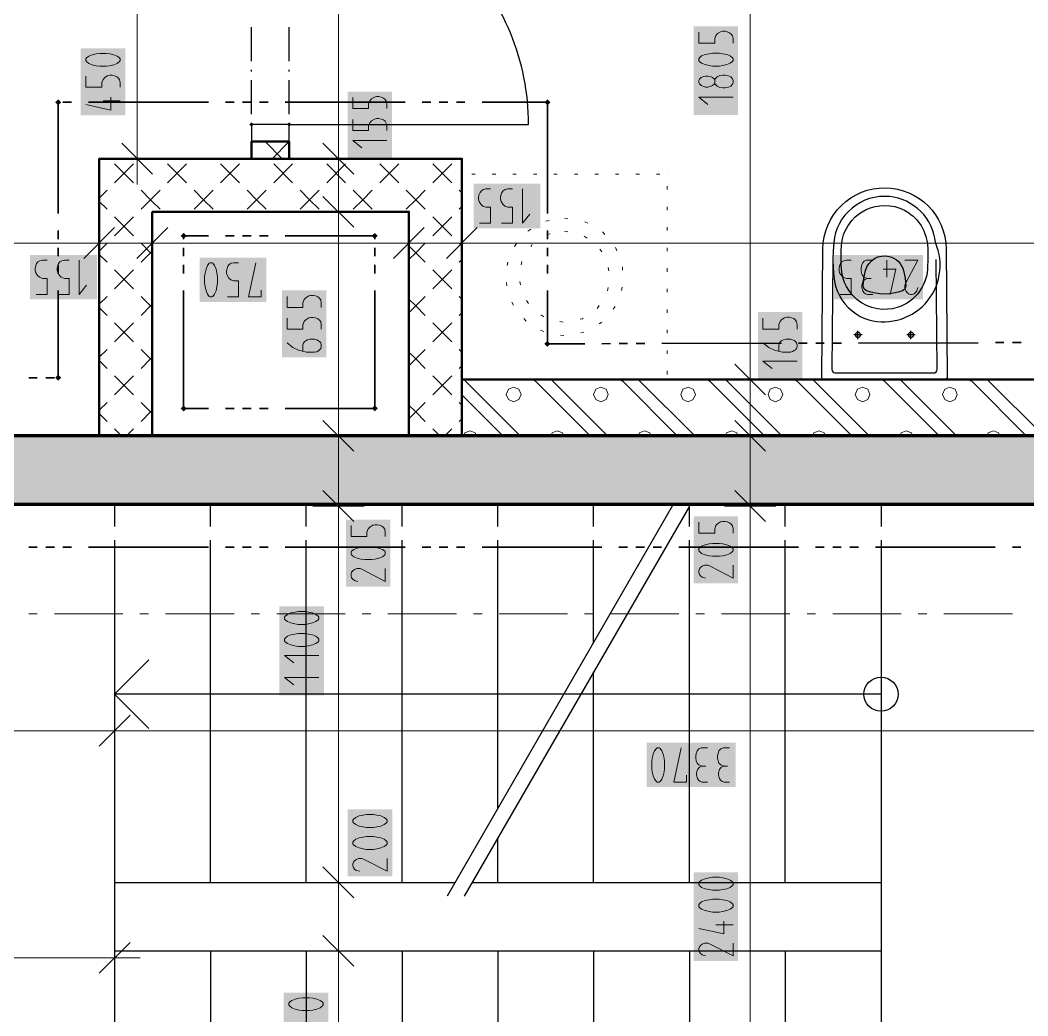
# Model space of a CAD drawing. Header units: millimetres. Extents: x 0 to 594, y 0 to 420.
# Drawn here: x 490.46 to 517.43, y 226.79 to 253.44 of the extents above; entities that cross this region are included whole.
import ezdxf

# ---------------------------------------------------------------- set-up
doc = ezdxf.new("R2010")
doc.units = ezdxf.units.MM
doc.header["$LTSCALE"] = 8
for name, color, linetype in [('PDF_Dvere', 7, 'Continuous'), ('PDF_Instalacni prizdivky', 7, 'Continuous'), ('PDF_Koty delkove', 7, 'Continuous'), ('PDF_Osy hlavni', 7, 'Continuous'), ('PDF_Pozarni useky', 7, 'Continuous'), ('PDF_Pricky CP', 7, 'Continuous'), ('PDF_Pricky zdene', 7, 'Continuous'), ('PDF_Sanita', 7, 'Continuous'), ('PDF_Schody 2D', 7, 'Continuous'), ('PDF_Steny obvodove nosne', 7, 'Continuous')]:
    doc.layers.add(name, color=color, linetype=linetype)

msp = doc.modelspace()

# ---------------------------------------------------------------- linework, layer by layer
at = {"layer": 'PDF_Dvere', "lineweight": 25}
msp.add_lwpolyline([(497.658, 250.69), (497.658, 250.646), (504.069, 250.646, 0.414214), (497.658, 257.057), (497.658, 256.597)], format="xyb", dxfattribs=at)
for points in [[(496.65, 252.339), (496.65, 253.254)], [(497.658, 252.339), (497.658, 253.254)], [(496.65, 252.064), (496.65, 252.11)], [(497.658, 252.064), (497.658, 252.11)], [(496.65, 250.919), (496.65, 251.835)], [(497.658, 250.919), (497.658, 251.835)], [(496.65, 250.646), (496.65, 250.69)]]:
    msp.add_lwpolyline(points, dxfattribs=at)
msp.add_lwpolyline([(496.65, 250.646), (496.65, 250.188), (497.658, 250.188), (497.658, 250.646)], close=True, dxfattribs=at)
at = {"layer": 'PDF_Dvere', "lineweight": 25, "transparency": 33554559}
for points in [[(496.65, 250.589), (496.593, 250.646), (496.708, 250.646), (496.65, 250.704)], [(497.658, 250.589), (497.601, 250.646), (497.715, 250.646), (497.658, 250.704)]]:
    msp.add_solid(points, dxfattribs=at)
at = {"layer": 'PDF_Instalacni prizdivky', "lineweight": 50}
msp.add_lwpolyline([(502.283, 242.312), (523.898, 242.312), (524.631, 242.312), (524.631, 243.823), (524.585, 243.823), (502.283, 243.823)], close=True, dxfattribs=at)
at = {"layer": 'PDF_Instalacni prizdivky', "lineweight": 9}
for points in [[(503.845, 242.312), (502.334, 243.823)], [(504.252, 243.773), (504.202, 243.823)], [(505.713, 242.312), (504.252, 243.773)], [(506.18, 242.312), (504.669, 243.823)], [(506.588, 243.773), (506.537, 243.823)], [(508.049, 242.312), (506.588, 243.773)], [(508.516, 242.312), (507.005, 243.823)], [(508.923, 243.773), (508.873, 243.823)], [(510.384, 242.312), (508.923, 243.773)], [(510.851, 242.312), (509.34, 243.823)], [(510.675, 243.619), (510.536, 243.561), (510.479, 243.422), (510.536, 243.284), (510.675, 243.226), (510.814, 243.284), (510.871, 243.422), (510.814, 243.561), (510.675, 243.619)], [(511.259, 243.773), (511.208, 243.823)], [(512.72, 242.312), (511.259, 243.773)], [(513.187, 242.312), (511.675, 243.823)], [(513.594, 243.773), (513.544, 243.823)], [(515.055, 242.312), (513.594, 243.773)], [(515.522, 242.312), (514.011, 243.823)], [(515.93, 243.773), (515.879, 243.823)], [(517.391, 242.312), (515.93, 243.773)], [(517.858, 242.312), (516.346, 243.823)], [(503.378, 242.312), (502.283, 243.406)], [(502.673, 242.312), (502.639, 242.393), (502.501, 242.451), (502.362, 242.393), (502.328, 242.312)], [(505.009, 242.312), (504.975, 242.393), (504.836, 242.451), (504.697, 242.393), (504.664, 242.312)], [(507.344, 242.312), (507.31, 242.393), (507.172, 242.451), (507.033, 242.393), (506.999, 242.312)], [(509.68, 242.312), (509.646, 242.393), (509.507, 242.451), (509.368, 242.393), (509.335, 242.312)], [(512.015, 242.312), (511.981, 242.393), (511.843, 242.451), (511.704, 242.393), (511.67, 242.312)], [(514.351, 242.312), (514.317, 242.393), (514.178, 242.451), (514.039, 242.393), (514.006, 242.312)], [(516.686, 242.312), (516.652, 242.393), (516.514, 242.451), (516.375, 242.393), (516.341, 242.312)]]:
    msp.add_lwpolyline(points, dxfattribs=at)
for points in [[(503.668, 243.619), (503.53, 243.561), (503.472, 243.422), (503.53, 243.284), (503.668, 243.226), (503.807, 243.284), (503.865, 243.422), (503.807, 243.561)], [(506.004, 243.619), (505.865, 243.561), (505.808, 243.422), (505.865, 243.284), (506.004, 243.226), (506.143, 243.284), (506.2, 243.422), (506.143, 243.561)], [(508.339, 243.619), (508.201, 243.561), (508.143, 243.422), (508.201, 243.284), (508.339, 243.226), (508.478, 243.284), (508.536, 243.422), (508.478, 243.561)], [(513.01, 243.619), (512.872, 243.561), (512.814, 243.422), (512.872, 243.284), (513.01, 243.226), (513.149, 243.284), (513.207, 243.422), (513.149, 243.561)], [(515.346, 243.619), (515.207, 243.561), (515.15, 243.422), (515.207, 243.284), (515.346, 243.226), (515.485, 243.284), (515.542, 243.422), (515.485, 243.561)]]:
    msp.add_lwpolyline(points, close=True, dxfattribs=at)
at = {"layer": 'PDF_Instalacni prizdivky', "lineweight": 9, "transparency": 33554559}
for points in [[(504.217, 243.768), (504.197, 243.789), (504.238, 243.789), (504.217, 243.81)], [(506.553, 243.768), (506.532, 243.789), (506.573, 243.789), (506.553, 243.81)], [(508.888, 243.768), (508.868, 243.789), (508.909, 243.789), (508.888, 243.81)], [(511.224, 243.768), (511.203, 243.789), (511.244, 243.789), (511.224, 243.81)], [(513.559, 243.768), (513.539, 243.789), (513.58, 243.789), (513.559, 243.81)], [(515.895, 243.768), (515.874, 243.789), (515.915, 243.789), (515.895, 243.81)]]:
    msp.add_solid(points, dxfattribs=at)
at = {"layer": 'PDF_Koty delkove', "lineweight": 18}
for points in [[(498.976, 197.617), (498.976, 200.396), (498.976, 200.982), (498.976, 202.534), (498.976, 203.632), (498.976, 204.887), (498.976, 206.606), (498.976, 209.157), (498.976, 210.577), (498.976, 216.576), (498.976, 218.453), (498.976, 228.528), (498.976, 230.36), (498.976, 240.434), (498.976, 242.312), (498.976, 248.311), (498.976, 249.73), (498.976, 261.27), (498.976, 262.599)], [(493.592, 249.73), (493.592, 253.852), (493.592, 261.27)], [(509.999, 145.412), (509.999, 174.668), (509.999, 180.632), (509.999, 181.276), (509.999, 187.129), (509.999, 196.289), (509.999, 197.617), (509.999, 198.533), (509.999, 215.064), (509.999, 216.576), (509.999, 218.453), (509.999, 240.434), (509.999, 242.312), (509.999, 243.823), (509.999, 260.355), (509.999, 261.27)], [(508.625, 252.823), (509.052, 252.823), (509.052, 252.946), (509.083, 253.031), (509.129, 253.08), (509.205, 253.128), (509.265, 253.141), (509.326, 253.141), (509.388, 253.128), (509.448, 253.104), (509.494, 253.068), (509.525, 253.019), (509.541, 252.946), (509.541, 252.823)], [(508.625, 253.117), (508.625, 252.823)], [(492.767, 252.55), (492.583, 252.55), (492.493, 252.537), (492.386, 252.513), (492.294, 252.476), (492.233, 252.428), (492.218, 252.403), (492.218, 252.355), (492.233, 252.33), (492.294, 252.281), (492.386, 252.244), (492.493, 252.219), (492.583, 252.207), (492.767, 252.207), (492.858, 252.219), (492.965, 252.244), (493.057, 252.281), (493.118, 252.33), (493.134, 252.355), (493.134, 252.403), (493.118, 252.428), (493.057, 252.476), (492.965, 252.513)], [(492.965, 252.513), (492.858, 252.537), (492.767, 252.55)], [(492.218, 251.938), (492.218, 251.645), (492.645, 251.645), (492.645, 251.767), (492.676, 251.853), (492.722, 251.902), (492.798, 251.95), (492.858, 251.963), (492.92, 251.963), (492.981, 251.95), (493.041, 251.926), (493.087, 251.889), (493.118, 251.841), (493.134, 251.767), (493.134, 251.645)], [(509.326, 251.967), (509.265, 251.967), (509.189, 251.954), (509.113, 251.918), (509.067, 251.869), (509.052, 251.845), (509.052, 251.747), (509.067, 251.722), (509.113, 251.673), (509.189, 251.636), (509.265, 251.624), (509.326, 251.624), (509.402, 251.636), (509.479, 251.673), (509.525, 251.722)], [(509.525, 251.722), (509.541, 251.772), (509.541, 251.82), (509.525, 251.869), (509.479, 251.918), (509.402, 251.954), (509.326, 251.967)], [(509.052, 251.747), (509.036, 251.722), (508.99, 251.686), (508.93, 251.661), (508.869, 251.649), (508.807, 251.649), (508.747, 251.661), (508.685, 251.686), (508.64, 251.735), (508.625, 251.772), (508.625, 251.82), (508.64, 251.857), (508.685, 251.906), (508.747, 251.93), (508.807, 251.943), (508.869, 251.943), (508.93, 251.93), (508.99, 251.906), (509.036, 251.869), (509.052, 251.845)], [(492.889, 251.376), (492.889, 251.033), (492.218, 251.18)], [(493.134, 251.278), (492.676, 251.278)], [(499.359, 251.367), (499.359, 251.074), (499.786, 251.074), (499.786, 251.196), (499.817, 251.282), (499.863, 251.331), (499.939, 251.379), (499.999, 251.392), (500.061, 251.392), (500.122, 251.379), (500.182, 251.355), (500.228, 251.318), (500.259, 251.27), (500.275, 251.196), (500.275, 251.074)], [(509.541, 251.38), (508.625, 251.38), (508.869, 251.184)], [(499.359, 250.78), (499.359, 250.487), (499.786, 250.487), (499.786, 250.609), (499.817, 250.694), (499.863, 250.744), (499.939, 250.792), (499.999, 250.805), (500.061, 250.805), (500.122, 250.792), (500.182, 250.768), (500.228, 250.731), (500.259, 250.683), (500.275, 250.609), (500.275, 250.487)], [(494.004, 249.318), (493.18, 250.143)], [(499.389, 249.318), (498.564, 250.143)], [(500.275, 250.217), (499.359, 250.217)], [(499.359, 250.217), (499.603, 250.022)], [(494.279, 249.73), (493.592, 249.73), (492.905, 249.73)], [(493.592, 249.73), (493.592, 249.044)], [(499.663, 249.73), (498.976, 249.73), (498.29, 249.73)], [(499.389, 247.899), (498.564, 248.723)], [(502.756, 248.006), (503.049, 248.006), (503.049, 248.433), (502.927, 248.433), (502.841, 248.464), (502.792, 248.51), (502.744, 248.586), (502.731, 248.646), (502.731, 248.708), (502.744, 248.769), (502.768, 248.829), (502.805, 248.875), (502.853, 248.906), (502.927, 248.922), (503.049, 248.922)], [(503.343, 248.006), (503.636, 248.006), (503.636, 248.433), (503.514, 248.433), (503.428, 248.464), (503.379, 248.51), (503.331, 248.586), (503.318, 248.646), (503.318, 248.708), (503.331, 248.769), (503.355, 248.829), (503.392, 248.875), (503.44, 248.906), (503.514, 248.922), (503.636, 248.922)], [(503.906, 248.922), (503.906, 248.006), (504.101, 248.25)], [(499.663, 248.311), (498.976, 248.311), (498.29, 248.311)], [(492.575, 248.161), (492.575, 247.474), (492.575, 246.787)], [(493.994, 248.161), (493.994, 247.474), (493.994, 246.787)], [(500.864, 248.161), (500.864, 247.474), (500.864, 246.787)], [(502.283, 248.161), (502.283, 247.474), (502.283, 246.787)], [(492.987, 247.886), (492.163, 247.062)], [(494.407, 247.886), (493.582, 247.062)], [(501.276, 247.886), (500.451, 247.062)], [(502.695, 247.886), (501.871, 247.062)], [(524.585, 247.474), (513.083, 247.474), (512.73, 247.474), (502.283, 247.474), (500.864, 247.474), (493.994, 247.474), (492.575, 247.474), (480.256, 247.474)], [(490.886, 246.1), (491.18, 246.1), (491.18, 246.527), (491.057, 246.527), (490.972, 246.558), (490.923, 246.604), (490.874, 246.68), (490.862, 246.741), (490.862, 246.802), (490.874, 246.863), (490.899, 246.924), (490.935, 246.97), (490.984, 247.001), (491.057, 247.016), (491.18, 247.016)], [(491.449, 246.741), (491.449, 246.802), (491.462, 246.863), (491.486, 246.924), (491.522, 246.97), (491.571, 247.001), (491.644, 247.016), (491.767, 247.016)], [(492.036, 247.016), (492.036, 246.1), (492.231, 246.344)], [(496.007, 246.031), (496.301, 246.031), (496.301, 246.458), (496.178, 246.458), (496.093, 246.489), (496.044, 246.535), (495.995, 246.611), (495.983, 246.671), (495.983, 246.732), (495.995, 246.794), (496.02, 246.854), (496.056, 246.9), (496.105, 246.931), (496.178, 246.947), (496.301, 246.947)], [(496.913, 246.213), (496.913, 246.031), (496.57, 246.031), (496.765, 246.947)], [(512.406, 246.1), (512.7, 246.1), (512.7, 246.527), (512.577, 246.527), (512.492, 246.558), (512.443, 246.604), (512.394, 246.68), (512.382, 246.741), (512.382, 246.802), (512.394, 246.863), (512.419, 246.924), (512.455, 246.97), (512.504, 247.001), (512.577, 247.016), (512.7, 247.016)], [(512.981, 246.863), (512.969, 246.802), (512.969, 246.741), (512.981, 246.665), (513.006, 246.604), (513.055, 246.558), (513.14, 246.527)], [(513.287, 247.016), (513.116, 247.016), (513.055, 246.985), (513.006, 246.939), (512.981, 246.863)], [(513.654, 247.016), (513.654, 246.558)], [(514.143, 247.016), (514.486, 247.016), (514.167, 246.405), (514.143, 246.344), (514.143, 246.252), (514.167, 246.192), (514.204, 246.146), (514.241, 246.115), (514.29, 246.1), (514.338, 246.1), (514.388, 246.115), (514.424, 246.146), (514.461, 246.192), (514.486, 246.283)], [(491.473, 246.1), (491.767, 246.1), (491.767, 246.527), (491.644, 246.527), (491.559, 246.558), (491.51, 246.604), (491.462, 246.68), (491.449, 246.741)], [(513.556, 246.772), (513.899, 246.772), (513.751, 246.1)], [(513.287, 246.1), (513.14, 246.1), (513.091, 246.115), (513.042, 246.146), (513.017, 246.192), (512.993, 246.283), (512.993, 246.344), (513.017, 246.436), (513.067, 246.497), (513.14, 246.527), (513.238, 246.527)], [(497.603, 246.046), (497.603, 245.752), (498.029, 245.752), (498.029, 245.875), (498.061, 245.96), (498.106, 246.009), (498.182, 246.057), (498.243, 246.07), (498.304, 246.07), (498.366, 246.057), (498.426, 246.033), (498.472, 245.997), (498.503, 245.948), (498.519, 245.875), (498.519, 245.752)], [(497.603, 245.459), (497.603, 245.165), (498.029, 245.165), (498.029, 245.288), (498.061, 245.373), (498.106, 245.422), (498.182, 245.47), (498.243, 245.483), (498.304, 245.483), (498.366, 245.47), (498.426, 245.446), (498.472, 245.409), (498.503, 245.361), (498.519, 245.288), (498.519, 245.165)], [(510.343, 245.461), (510.343, 245.168), (510.77, 245.168), (510.77, 245.29), (510.801, 245.375), (510.847, 245.425), (510.923, 245.473), (510.984, 245.485), (511.045, 245.485), (511.106, 245.473), (511.167, 245.449), (511.213, 245.412), (511.244, 245.364), (511.259, 245.29), (511.259, 245.168)], [(498.029, 244.749), (498.045, 244.798), (498.075, 244.835), (498.106, 244.859), (498.151, 244.883), (498.213, 244.896), (498.334, 244.896), (498.396, 244.883), (498.442, 244.859), (498.472, 244.835), (498.503, 244.798), (498.519, 244.749), (498.519, 244.7), (498.503, 244.651), (498.472, 244.615), (498.442, 244.59), (498.396, 244.565), (498.334, 244.553), (498.121, 244.553), (497.908, 244.602), (497.755, 244.676), (497.603, 244.798)], [(498.029, 244.578), (498.029, 244.749)], [(510.786, 244.801), (510.816, 244.837), (510.847, 244.862), (510.892, 244.886), (510.953, 244.898), (511.075, 244.898), (511.137, 244.886), (511.182, 244.862), (511.213, 244.837), (511.244, 244.801), (511.259, 244.752), (511.259, 244.703), (511.244, 244.654), (511.213, 244.617), (511.182, 244.593), (511.137, 244.568), (511.075, 244.556), (510.862, 244.556), (510.648, 244.605), (510.495, 244.678), (510.343, 244.801)], [(510.77, 244.581), (510.77, 244.752), (510.786, 244.801)], [(510.411, 243.411), (509.587, 244.235)], [(511.259, 244.311), (510.343, 244.311), (510.587, 244.116)], [(510.686, 243.823), (509.999, 243.823), (509.312, 243.823)], [(499.389, 241.9), (498.564, 242.724)], [(510.411, 241.9), (509.587, 242.724)], [(499.663, 242.312), (498.976, 242.312), (498.29, 242.312)], [(510.686, 242.312), (509.999, 242.312), (509.312, 242.312)], [(499.389, 240.022), (498.564, 240.846)], [(510.411, 240.022), (509.587, 240.846)], [(499.663, 240.434), (498.976, 240.434), (498.29, 240.434)], [(510.686, 240.434), (509.999, 240.434), (509.312, 240.434)], [(499.316, 239.909), (499.316, 239.616), (499.742, 239.616), (499.742, 239.738), (499.774, 239.823), (499.819, 239.872), (499.895, 239.921), (499.956, 239.933), (500.017, 239.933), (500.079, 239.921), (500.139, 239.897), (500.185, 239.86), (500.216, 239.812), (500.231, 239.738), (500.231, 239.616)], [(508.625, 239.998), (508.625, 239.705), (509.052, 239.705), (509.052, 239.827), (509.083, 239.912), (509.129, 239.961), (509.205, 240.01), (509.265, 240.022), (509.326, 240.022), (509.388, 240.01), (509.448, 239.986), (509.494, 239.949), (509.525, 239.901), (509.541, 239.827), (509.541, 239.705)], [(499.621, 238.735), (499.559, 238.759), (499.468, 238.759), (499.407, 238.735), (499.361, 238.698), (499.33, 238.662), (499.316, 238.612), (499.316, 238.564), (499.33, 238.515), (499.361, 238.478), (499.407, 238.441), (499.498, 238.416)], [(500.231, 238.759), (500.231, 238.416), (499.621, 238.735)], [(509.541, 238.848), (509.541, 238.505), (508.93, 238.824), (508.869, 238.848), (508.777, 238.848), (508.716, 238.824), (508.671, 238.787), (508.64, 238.751), (508.625, 238.701), (508.625, 238.653), (508.64, 238.604), (508.671, 238.567), (508.716, 238.53), (508.807, 238.505)], [(498.452, 236.434), (497.536, 236.434), (497.78, 236.238)], [(498.452, 235.847), (497.536, 235.847), (497.78, 235.651)], [(492.987, 235.107), (492.987, 234.42), (492.987, 233.733)], [(493.399, 234.832), (492.575, 234.008)], [(523.852, 234.42), (508.294, 234.42), (496.914, 234.42), (492.987, 234.42), (485.294, 234.42), (472.287, 234.42), (466.793, 234.42), (457.634, 234.42), (456.306, 234.42), (425.487, 234.42), (420.083, 234.42), (409.093, 234.42), (398.881, 234.42)], [(507.673, 233.794), (507.636, 233.885), (507.588, 233.946), (507.563, 233.962), (507.514, 233.962), (507.489, 233.946), (507.441, 233.885), (507.404, 233.794), (507.38, 233.686), (507.367, 233.595)], [(508.297, 233.228), (508.297, 233.046), (507.954, 233.046), (508.15, 233.962)], [(508.859, 233.962), (508.688, 233.962), (508.627, 233.931), (508.578, 233.885), (508.554, 233.809), (508.542, 233.748), (508.542, 233.686), (508.554, 233.61), (508.578, 233.55), (508.627, 233.504), (508.713, 233.473)], [(509.446, 233.962), (509.275, 233.962), (509.215, 233.931), (509.165, 233.885), (509.141, 233.809), (509.129, 233.748), (509.129, 233.686), (509.141, 233.61), (509.165, 233.55), (509.215, 233.504), (509.3, 233.473)], [(507.367, 233.595), (507.367, 233.412), (507.38, 233.321), (507.404, 233.214), (507.441, 233.122), (507.489, 233.061), (507.514, 233.046), (507.563, 233.046), (507.588, 233.061), (507.636, 233.122), (507.673, 233.214), (507.698, 233.321), (507.71, 233.412), (507.71, 233.595), (507.698, 233.686), (507.673, 233.794)], [(508.859, 233.046), (508.713, 233.046), (508.663, 233.061), (508.615, 233.092), (508.59, 233.138), (508.566, 233.228), (508.566, 233.29), (508.59, 233.381), (508.639, 233.443), (508.713, 233.473), (508.81, 233.473)], [(509.446, 233.046), (509.3, 233.046), (509.251, 233.061), (509.202, 233.092), (509.177, 233.138), (509.153, 233.228), (509.153, 233.29), (509.177, 233.381), (509.226, 233.443)], [(509.226, 233.443), (509.3, 233.473), (509.397, 233.473)], [(499.639, 231.574), (499.532, 231.55), (499.441, 231.513), (499.379, 231.465), (499.365, 231.44), (499.365, 231.391), (499.379, 231.366), (499.441, 231.318), (499.532, 231.281), (499.639, 231.256), (499.73, 231.244), (499.913, 231.244), (500.005, 231.256), (500.112, 231.281), (500.203, 231.318), (500.265, 231.366), (500.28, 231.391), (500.28, 231.44), (500.265, 231.465), (500.203, 231.513), (500.112, 231.55), (500.005, 231.574), (499.913, 231.587)], [(499.913, 231.587), (499.73, 231.587), (499.639, 231.574)], [(500.28, 230.999), (500.28, 230.657), (499.67, 230.975), (499.608, 230.999), (499.517, 230.999), (499.456, 230.975), (499.41, 230.939), (499.379, 230.902), (499.365, 230.853), (499.365, 230.804), (499.379, 230.755), (499.41, 230.718), (499.456, 230.682), (499.547, 230.657)], [(499.389, 229.947), (498.564, 230.772)], [(499.663, 230.36), (498.976, 230.36), (498.29, 230.36)], [(508.792, 229.872), (508.701, 229.835), (508.64, 229.787), (508.625, 229.762), (508.625, 229.714), (508.64, 229.689), (508.701, 229.64), (508.792, 229.603), (508.9, 229.579), (508.99, 229.566), (509.174, 229.566), (509.265, 229.579), (509.372, 229.603), (509.464, 229.64), (509.525, 229.689), (509.541, 229.714), (509.541, 229.762), (509.525, 229.787), (509.464, 229.835), (509.372, 229.872), (509.265, 229.896), (509.174, 229.909)], [(509.174, 229.909), (508.99, 229.909), (508.9, 229.896), (508.792, 229.872)], [(509.296, 229.322), (509.296, 228.979), (508.625, 229.126)], [(492.987, 229.027), (492.987, 228.341), (492.987, 227.654)], [(509.541, 229.224), (509.083, 229.224)], [(499.389, 228.116), (498.564, 228.94)], [(493.399, 228.753), (492.575, 227.928)], [(499.663, 228.528), (498.976, 228.528), (498.29, 228.528)], [(509.541, 228.735), (509.541, 228.392), (508.93, 228.71), (508.869, 228.735), (508.777, 228.735), (508.716, 228.71), (508.671, 228.674), (508.64, 228.637), (508.625, 228.588), (508.625, 228.539), (508.64, 228.49), (508.671, 228.454), (508.716, 228.417), (508.807, 228.392)], [(492.987, 228.341), (475.377, 228.341), (472.422, 228.341), (457.634, 228.341), (456.306, 228.341), (177.604, 228.341)], [(492.987, 228.341), (493.674, 228.341)]]:
    msp.add_lwpolyline(points, dxfattribs=at)
for points in [[(509.174, 252.554), (508.99, 252.554), (508.9, 252.541), (508.792, 252.517), (508.701, 252.48), (508.64, 252.432), (508.625, 252.407), (508.625, 252.359), (508.64, 252.334), (508.701, 252.285), (508.792, 252.249), (508.9, 252.224), (508.99, 252.211), (509.174, 252.211), (509.265, 252.224), (509.372, 252.249), (509.464, 252.285), (509.525, 252.334), (509.541, 252.359), (509.541, 252.407), (509.525, 252.432), (509.464, 252.48), (509.372, 252.517), (509.265, 252.541)], [(495.396, 246.579), (495.396, 246.396), (495.408, 246.306), (495.433, 246.198), (495.469, 246.107), (495.518, 246.045), (495.543, 246.031), (495.591, 246.031), (495.616, 246.045), (495.664, 246.107), (495.701, 246.198), (495.726, 246.306), (495.739, 246.396), (495.739, 246.579), (495.726, 246.671), (495.701, 246.778), (495.664, 246.87), (495.616, 246.931), (495.591, 246.947), (495.543, 246.947), (495.518, 246.931), (495.469, 246.87), (495.433, 246.778), (495.408, 246.671)], [(499.864, 239.346), (499.681, 239.346), (499.59, 239.334), (499.483, 239.31), (499.392, 239.273), (499.33, 239.224), (499.316, 239.2), (499.316, 239.151), (499.33, 239.126), (499.392, 239.078), (499.483, 239.041), (499.59, 239.016), (499.681, 239.004), (499.864, 239.004), (499.956, 239.016), (500.063, 239.041), (500.155, 239.078), (500.216, 239.126), (500.231, 239.151), (500.231, 239.2), (500.216, 239.224), (500.155, 239.273), (500.063, 239.31), (499.956, 239.334)], [(509.174, 239.435), (508.99, 239.435), (508.9, 239.423), (508.792, 239.399), (508.701, 239.362), (508.64, 239.313), (508.625, 239.288), (508.625, 239.24), (508.64, 239.215), (508.701, 239.167), (508.792, 239.13), (508.9, 239.105), (508.99, 239.093), (509.174, 239.093), (509.265, 239.105), (509.372, 239.13), (509.464, 239.167), (509.525, 239.215), (509.541, 239.24), (509.541, 239.288), (509.525, 239.313), (509.464, 239.362), (509.372, 239.399), (509.265, 239.423)], [(498.084, 237.608), (497.901, 237.608), (497.811, 237.595), (497.703, 237.571), (497.612, 237.534), (497.551, 237.486), (497.536, 237.461), (497.536, 237.413), (497.551, 237.388), (497.612, 237.339), (497.703, 237.303), (497.811, 237.278), (497.901, 237.265), (498.084, 237.265), (498.176, 237.278), (498.283, 237.303), (498.375, 237.339), (498.436, 237.388), (498.452, 237.413), (498.452, 237.461), (498.436, 237.486), (498.375, 237.534), (498.283, 237.571), (498.176, 237.595)], [(498.084, 237.021), (497.901, 237.021), (497.811, 237.008), (497.703, 236.984), (497.612, 236.947), (497.551, 236.899), (497.536, 236.874), (497.536, 236.826), (497.551, 236.801), (497.612, 236.752), (497.703, 236.715), (497.811, 236.691), (497.901, 236.678), (498.084, 236.678), (498.176, 236.691), (498.283, 236.715), (498.375, 236.752), (498.436, 236.801), (498.452, 236.826), (498.452, 236.874), (498.436, 236.899), (498.375, 236.947), (498.283, 236.984), (498.176, 237.008)], [(499.913, 232.174), (499.73, 232.174), (499.639, 232.161), (499.532, 232.137), (499.441, 232.1), (499.379, 232.052), (499.365, 232.027), (499.365, 231.978), (499.379, 231.954), (499.441, 231.905), (499.532, 231.868), (499.639, 231.843), (499.73, 231.831), (499.913, 231.831), (500.005, 231.843), (500.112, 231.868), (500.203, 231.905), (500.265, 231.954), (500.28, 231.978), (500.28, 232.027), (500.265, 232.052), (500.203, 232.1), (500.112, 232.137), (500.005, 232.161)], [(509.174, 230.496), (508.99, 230.496), (508.9, 230.483), (508.792, 230.459), (508.701, 230.422), (508.64, 230.374), (508.625, 230.349), (508.625, 230.301), (508.64, 230.276), (508.701, 230.227), (508.792, 230.191), (508.9, 230.166), (508.99, 230.153), (509.174, 230.153), (509.265, 230.166), (509.372, 230.191), (509.464, 230.227), (509.525, 230.276), (509.541, 230.301), (509.541, 230.349), (509.525, 230.374), (509.464, 230.422), (509.372, 230.459), (509.265, 230.483)], [(498.198, 227.274), (498.015, 227.274), (497.924, 227.261), (497.817, 227.237), (497.726, 227.2), (497.664, 227.152), (497.65, 227.127), (497.65, 227.078), (497.664, 227.053), (497.726, 227.005), (497.817, 226.968), (497.924, 226.943), (498.015, 226.931), (498.198, 226.931), (498.29, 226.943), (498.397, 226.968), (498.488, 227.005), (498.55, 227.053), (498.565, 227.078), (498.565, 227.127), (498.55, 227.152), (498.488, 227.2), (498.397, 227.237), (498.29, 227.261)]]:
    msp.add_lwpolyline(points, close=True, dxfattribs=at)
at = {"layer": 'PDF_Koty delkove', "color": 7, "lineweight": 18, "true_color": 0xffffff, "transparency": 33554559}
for points in [[(509.678, 250.9), (509.678, 253.278), (508.488, 250.9), (508.488, 253.278)], [(493.271, 250.895), (493.271, 252.687), (492.081, 250.895), (492.081, 252.687)], [(500.412, 249.737), (500.412, 251.529), (499.222, 249.737), (499.222, 251.529)], [(504.386, 249.059), (502.594, 249.059), (504.386, 247.869), (502.594, 247.869)], [(492.516, 247.154), (490.725, 247.154), (492.516, 245.963), (490.725, 245.963)], [(514.623, 247.154), (512.245, 247.154), (514.623, 245.963), (512.245, 245.963)], [(497.05, 247.084), (495.259, 247.084), (497.05, 245.893), (495.259, 245.893)], [(498.656, 244.416), (498.656, 246.207), (497.465, 244.416), (497.465, 246.207)], [(511.397, 243.831), (511.397, 245.623), (510.206, 243.831), (510.206, 245.623)], [(509.678, 238.368), (509.678, 240.16), (508.488, 238.368), (508.488, 240.16)], [(500.369, 238.279), (500.369, 240.071), (499.178, 238.279), (499.178, 240.071)], [(498.589, 235.366), (498.589, 237.745), (497.399, 235.366), (497.399, 237.745)], [(509.609, 234.099), (507.23, 234.099), (509.609, 232.909), (507.23, 232.909)], [(500.418, 230.519), (500.418, 232.311), (499.227, 230.519), (499.227, 232.311)], [(509.678, 228.254), (509.678, 230.633), (508.488, 228.254), (508.488, 230.633)], [(498.703, 225.032), (498.703, 227.411), (497.512, 225.032), (497.512, 227.411)]]:
    msp.add_solid(points, dxfattribs=at)
at = {"layer": 'PDF_Osy hlavni', "lineweight": 18}
for points in [[(490.915, 237.549), (490.686, 237.549)], [(493.205, 237.549), (491.373, 237.549)], [(493.892, 237.549), (493.663, 237.549)], [(496.182, 237.549), (494.35, 237.549)], [(496.868, 237.549), (496.64, 237.549)], [(499.158, 237.549), (497.326, 237.549)], [(499.845, 237.549), (499.616, 237.549)], [(502.135, 237.549), (500.303, 237.549)], [(502.822, 237.549), (502.593, 237.549)], [(505.111, 237.549), (503.28, 237.549)], [(505.798, 237.549), (505.569, 237.549)], [(508.088, 237.549), (506.256, 237.549)], [(508.775, 237.549), (508.546, 237.549)], [(511.065, 237.549), (509.233, 237.549)], [(511.752, 237.549), (511.523, 237.549)], [(514.041, 237.549), (512.209, 237.549)], [(514.728, 237.549), (514.499, 237.549)], [(517.018, 237.549), (515.186, 237.549)]]:
    msp.add_lwpolyline(points, dxfattribs=at)
at = {"layer": 'PDF_Pozarni useky', "lineweight": 35}
for points in [[(491.476, 248.263), (491.476, 251.242)], [(491.831, 251.242), (491.602, 251.242)], [(495.495, 251.242), (492.289, 251.242)], [(496.182, 251.242), (495.953, 251.242)], [(496.64, 251.242), (496.411, 251.242)], [(497.097, 251.242), (496.869, 251.242)], [(500.761, 251.242), (497.555, 251.242)], [(501.448, 251.242), (501.219, 251.242)], [(501.906, 251.242), (501.677, 251.242)], [(502.364, 251.242), (502.135, 251.242)], [(504.573, 251.242), (502.822, 251.242)], [(504.573, 248.263), (504.573, 251.242)], [(491.476, 247.576), (491.476, 247.805)], [(494.834, 247.576), (494.834, 247.666)], [(495.495, 247.666), (494.834, 247.666)], [(496.182, 247.666), (495.953, 247.666)], [(496.64, 247.666), (496.411, 247.666)], [(497.097, 247.666), (496.869, 247.666)], [(499.952, 247.666), (497.555, 247.666)], [(499.952, 247.576), (499.952, 247.666)], [(504.573, 247.576), (504.573, 247.805)], [(491.476, 247.118), (491.476, 247.347)], [(494.834, 247.118), (494.834, 247.347)], [(499.952, 247.118), (499.952, 247.347)], [(504.573, 247.118), (504.573, 247.347)], [(491.476, 246.66), (491.476, 246.889)], [(494.834, 246.66), (494.834, 246.889)], [(499.952, 246.66), (499.952, 246.889)], [(504.573, 246.66), (504.573, 246.889)], [(491.476, 243.869), (491.476, 246.202)], [(494.834, 243.046), (494.834, 246.202)], [(499.952, 246.202), (499.952, 243.046), (497.555, 243.046)], [(504.573, 244.776), (504.573, 246.202)], [(505.573, 244.778), (504.573, 244.776)], [(506.26, 244.78), (506.031, 244.779)], [(506.718, 244.781), (506.489, 244.78)], [(507.176, 244.782), (506.947, 244.782)], [(510.84, 244.792), (507.634, 244.783)], [(511.527, 244.794), (511.298, 244.793)], [(511.985, 244.795), (511.756, 244.794)], [(512.442, 244.796), (512.213, 244.795)], [(516.106, 244.805), (512.9, 244.797)], [(516.793, 244.807), (516.564, 244.807)], [(517.251, 244.808), (517.022, 244.808)], [(490.915, 243.869), (490.686, 243.869)], [(491.373, 243.869), (491.144, 243.869)], [(495.495, 243.046), (494.834, 243.046)], [(496.182, 243.046), (495.953, 243.046)], [(496.64, 243.046), (496.411, 243.046)], [(497.097, 243.046), (496.869, 243.046)], [(490.915, 239.334), (490.686, 239.334)], [(491.373, 239.334), (491.144, 239.334)], [(491.831, 239.334), (491.602, 239.334)], [(495.495, 239.334), (492.289, 239.334)], [(496.182, 239.334), (495.953, 239.334)], [(496.64, 239.334), (496.411, 239.334)], [(497.097, 239.334), (496.869, 239.334)], [(500.761, 239.334), (497.555, 239.334)], [(501.448, 239.334), (501.219, 239.334)], [(501.906, 239.334), (501.677, 239.334)], [(502.364, 239.334), (502.135, 239.334)], [(506.027, 239.334), (502.822, 239.334)], [(506.714, 239.334), (506.485, 239.334)], [(507.172, 239.334), (506.943, 239.334)], [(507.63, 239.334), (507.401, 239.334)], [(511.294, 239.334), (508.088, 239.334)], [(511.98, 239.334), (511.752, 239.334)], [(512.438, 239.334), (512.209, 239.334)], [(512.896, 239.334), (512.667, 239.334)], [(516.56, 239.334), (513.354, 239.334)], [(517.247, 239.334), (517.018, 239.334)]]:
    msp.add_lwpolyline(points, dxfattribs=at)
at = {"layer": 'PDF_Pozarni useky', "lineweight": 35, "transparency": 33554559}
for points in [[(491.556, 251.242), (491.476, 251.161), (491.476, 251.322), (491.396, 251.242)], [(491.476, 251.161), (491.396, 251.242), (491.556, 251.242), (491.476, 251.322)], [(504.573, 251.161), (504.493, 251.242), (504.653, 251.242), (504.573, 251.322)], [(504.653, 251.242), (504.573, 251.161), (504.573, 251.322), (504.493, 251.242)], [(494.834, 247.586), (494.754, 247.666), (494.914, 247.666), (494.834, 247.746)], [(494.914, 247.666), (494.834, 247.586), (494.834, 247.746), (494.754, 247.666)], [(499.952, 247.586), (499.871, 247.666), (500.032, 247.666), (499.952, 247.746)], [(500.032, 247.666), (499.952, 247.586), (499.952, 247.746), (499.871, 247.666)], [(504.653, 244.776), (504.573, 244.695), (504.573, 244.856), (504.493, 244.775)], [(504.573, 244.695), (504.493, 244.776), (504.653, 244.776), (504.573, 244.856)], [(491.476, 243.789), (491.396, 243.869), (491.556, 243.869), (491.476, 243.949)], [(491.556, 243.869), (491.476, 243.789), (491.476, 243.949), (491.396, 243.869)], [(494.834, 242.966), (494.754, 243.046), (494.914, 243.046), (494.834, 243.127)], [(494.914, 243.046), (494.834, 242.966), (494.834, 243.127), (494.754, 243.046)], [(500.032, 243.046), (499.952, 242.966), (499.952, 243.127), (499.871, 243.046)], [(499.952, 242.966), (499.871, 243.046), (500.032, 243.046), (499.952, 243.127)]]:
    msp.add_solid(points, dxfattribs=at)
at = {"layer": 'PDF_Pricky CP', "lineweight": 50}
for points in [[(493.994, 249.73), (492.575, 249.73), (492.575, 242.358), (492.575, 242.312), (493.994, 242.312), (493.994, 248.311)], [(493.994, 248.311), (496.65, 248.311), (497.658, 248.311), (500.864, 248.311), (500.864, 242.312), (502.283, 242.312), (502.283, 243.823), (502.283, 248.311), (502.283, 249.73), (497.658, 249.73), (496.65, 249.73), (493.994, 249.73)]]:
    msp.add_lwpolyline(points, dxfattribs=at)
at = {"layer": 'PDF_Pricky CP', "lineweight": 9}
for points in [[(493.493, 249.087), (492.985, 249.595)], [(493.493, 249.595), (492.985, 249.087)], [(494.913, 249.087), (494.404, 249.595)], [(494.913, 249.595), (494.404, 249.087)], [(496.332, 249.087), (495.824, 249.595)], [(496.332, 249.595), (495.824, 249.087)], [(497.752, 249.087), (497.244, 249.595)], [(497.752, 249.595), (497.244, 249.087)], [(499.171, 249.087), (498.663, 249.595)], [(499.171, 249.595), (498.663, 249.087)], [(500.591, 249.087), (500.083, 249.595)], [(500.591, 249.595), (500.083, 249.087)], [(502.011, 249.087), (501.502, 249.595)], [(502.011, 249.595), (501.502, 249.087)], [(492.575, 248.677), (492.783, 248.886)], [(493.994, 248.586), (493.949, 248.631), (493.695, 248.886)], [(493.994, 248.677), (494.203, 248.886)], [(495.368, 248.631), (495.114, 248.886)], [(495.622, 248.377), (495.368, 248.631), (495.622, 248.886)], [(496.788, 248.631), (496.534, 248.886)], [(497.042, 248.377), (496.788, 248.631), (497.042, 248.886)], [(498.207, 248.631), (497.953, 248.886)], [(498.462, 248.377), (498.207, 248.631), (498.462, 248.886)], [(499.627, 248.631), (499.373, 248.886)], [(499.881, 248.377), (499.627, 248.631), (499.881, 248.886)], [(501.047, 248.631), (500.793, 248.886)], [(501.301, 248.377), (501.047, 248.631), (501.301, 248.886)], [(502.283, 248.815), (502.212, 248.886)], [(492.783, 248.377), (492.575, 248.586)], [(493.695, 248.377), (493.949, 248.631), (493.994, 248.677)], [(494.203, 248.377), (493.994, 248.586)], [(495.368, 248.631), (495.114, 248.377)], [(496.788, 248.631), (496.534, 248.377)], [(498.207, 248.631), (497.953, 248.377)], [(499.627, 248.631), (499.373, 248.377)], [(501.047, 248.631), (500.793, 248.377)], [(502.283, 248.448), (502.212, 248.377)], [(493.493, 247.667), (492.985, 248.176)], [(493.493, 248.176), (492.985, 247.667)], [(502.011, 247.667), (501.502, 248.176)], [(502.011, 248.176), (501.502, 247.667)], [(492.575, 247.258), (492.783, 247.466)], [(493.994, 247.166), (493.949, 247.212), (493.695, 247.466)], [(500.864, 247.029), (501.047, 247.212), (501.301, 247.466)], [(501.301, 246.958), (501.047, 247.212), (500.864, 247.395)], [(502.283, 247.395), (502.212, 247.466)], [(492.783, 246.958), (492.575, 247.166)], [(493.695, 246.958), (493.949, 247.212), (493.994, 247.258)], [(502.283, 247.029), (502.212, 246.958)], [(493.493, 246.248), (492.985, 246.756)], [(493.493, 246.756), (492.985, 246.248)], [(502.011, 246.248), (501.502, 246.756)], [(502.011, 246.756), (501.502, 246.248)], [(492.575, 245.838), (492.783, 246.046)], [(493.994, 245.746), (493.949, 245.792), (493.695, 246.046)], [(500.864, 245.609), (501.047, 245.792), (501.301, 246.046)], [(502.283, 245.975), (502.212, 246.046)], [(493.695, 245.538), (493.949, 245.792), (493.994, 245.838)], [(501.301, 245.538), (501.047, 245.792), (500.864, 245.975)], [(492.783, 245.538), (492.575, 245.746)], [(502.283, 245.609), (502.212, 245.538)], [(493.493, 244.828), (492.985, 245.336)], [(493.493, 245.336), (492.985, 244.828)], [(502.011, 244.828), (501.502, 245.336)], [(502.011, 245.336), (501.502, 244.828)], [(492.575, 244.418), (492.783, 244.627)], [(493.994, 244.327), (493.949, 244.373), (493.695, 244.627)], [(493.695, 244.118), (493.949, 244.373), (493.994, 244.418)], [(500.864, 244.189), (501.047, 244.373), (501.301, 244.627)], [(501.301, 244.118), (501.047, 244.373), (500.864, 244.556)], [(502.283, 244.556), (502.212, 244.627)], [(492.783, 244.118), (492.575, 244.327)], [(502.283, 244.189), (502.212, 244.118)], [(493.493, 243.409), (492.985, 243.917)], [(493.493, 243.917), (492.985, 243.409)], [(502.011, 243.409), (501.502, 243.917)], [(502.011, 243.917), (501.502, 243.409)], [(492.575, 242.999), (492.783, 243.207)], [(493.994, 242.907), (493.949, 242.953), (493.695, 243.207)], [(500.864, 242.77), (501.047, 242.953), (501.301, 243.207)], [(501.301, 242.699), (501.047, 242.953), (500.864, 243.136)], [(502.283, 243.136), (502.212, 243.207)], [(492.783, 242.699), (492.575, 242.907)], [(493.695, 242.699), (493.949, 242.953), (493.994, 242.999)], [(502.283, 242.77), (502.212, 242.699)], [(493.17, 242.312), (492.985, 242.497)], [(493.493, 242.497), (493.308, 242.312)], [(501.688, 242.312), (501.502, 242.497)], [(502.011, 242.497), (501.825, 242.312)]]:
    msp.add_lwpolyline(points, dxfattribs=at)
at = {"layer": 'PDF_Pricky zdene', "lineweight": 50}
for points in [[(496.65, 250.188), (497.658, 250.188)], [(496.65, 250.188), (496.65, 249.73), (497.658, 249.73), (497.658, 250.188)]]:
    msp.add_lwpolyline(points, dxfattribs=at)
at = {"layer": 'PDF_Pricky zdene', "lineweight": 9}
for points in [[(497.475, 249.73), (497.017, 250.188)], [(497.658, 250.188), (497.2, 249.73)]]:
    msp.add_lwpolyline(points, dxfattribs=at)
at = {"layer": 'PDF_Sanita', "lineweight": 13}
for points in [[(502.283, 249.318), (502.283, 249.318)], [(502.283, 249.318), (502.283, 249.318)], [(502.639, 249.318), (502.547, 249.318)], [(503.188, 249.318), (503.096, 249.318)], [(503.738, 249.318), (503.646, 249.318)], [(504.287, 249.318), (504.196, 249.318)], [(504.837, 249.318), (504.745, 249.318)], [(505.386, 249.318), (505.295, 249.318)], [(505.936, 249.318), (505.844, 249.318)], [(506.485, 249.318), (506.394, 249.318)], [(507.035, 249.318), (506.943, 249.318)], [(507.584, 249.318), (507.493, 249.318)], [(507.778, 249.318), (507.778, 249.318)], [(507.778, 249.318), (507.778, 249.318)], [(502.283, 248.904), (502.283, 248.996)], [(507.778, 248.904), (507.778, 248.996)], [(502.283, 248.354), (502.283, 248.446)], [(507.778, 248.354), (507.778, 248.446)], [(504.529, 248.056), (504.618, 248.079)], [(505.031, 248.141), (505.122, 248.133)], [(505.57, 248.045), (505.653, 248.006)], [(502.283, 247.805), (502.283, 247.897)], [(504.05, 247.793), (504.125, 247.846)], [(504.561, 247.697), (504.563, 247.699), (504.65, 247.716)], [(505.031, 247.792), (505.121, 247.774)], [(505.559, 247.658), (505.635, 247.607)], [(506.043, 247.77), (506.108, 247.706)], [(507.778, 247.805), (507.778, 247.897)], [(503.69, 247.382), (503.742, 247.457)], [(504.125, 247.371), (504.167, 247.434)], [(502.283, 247.255), (502.283, 247.347)], [(505.975, 247.313), (506.026, 247.237)], [(506.393, 247.35), (506.432, 247.267)], [(507.778, 247.255), (507.778, 247.347)], [(503.492, 246.873), (503.516, 246.961)], [(503.873, 246.891), (503.891, 246.981)], [(506.578, 246.835), (506.586, 246.743)], [(502.283, 246.706), (502.283, 246.797)], [(506.202, 246.823), (506.22, 246.733)], [(507.778, 246.706), (507.778, 246.797)], [(503.482, 246.326), (503.474, 246.417)], [(503.853, 246.352), (503.835, 246.442)], [(502.283, 246.156), (502.283, 246.248)], [(506.195, 246.284), (506.177, 246.194)], [(506.574, 246.288), (506.551, 246.199)], [(507.778, 246.156), (507.778, 246.248)], [(503.66, 245.809), (503.621, 245.892)], [(504.067, 245.858), (504.016, 245.934)], [(505.956, 245.8), (505.905, 245.723)], [(506.383, 245.775), (506.331, 245.7)], [(502.283, 245.607), (502.283, 245.698)], [(504.474, 245.502), (504.398, 245.553)], [(507.778, 245.607), (507.778, 245.698)], [(504.005, 245.385), (503.94, 245.449)], [(504.997, 245.356), (504.907, 245.374)], [(505.53, 245.464), (505.498, 245.442), (505.446, 245.432)], [(506.028, 245.359), (505.953, 245.307)], [(502.283, 245.057), (502.283, 245.149)], [(504.474, 245.104), (504.391, 245.143)], [(505.011, 245.002), (504.92, 245.01)], [(505.551, 245.091), (505.463, 245.067)], [(507.778, 245.057), (507.778, 245.149)], [(502.283, 244.508), (502.283, 244.599)], [(507.778, 244.508), (507.778, 244.599)], [(502.283, 243.958), (502.283, 244.05)], [(507.778, 243.958), (507.778, 244.05)], [(502.283, 243.823), (502.283, 243.823)], [(502.283, 243.823), (502.283, 243.823)], [(502.639, 243.823), (502.547, 243.823)], [(503.188, 243.823), (503.096, 243.823)], [(503.738, 243.823), (503.646, 243.823)], [(504.287, 243.823), (504.196, 243.823)], [(504.837, 243.823), (504.745, 243.823)], [(505.386, 243.823), (505.295, 243.823)], [(505.936, 243.823), (505.844, 243.823)], [(506.485, 243.823), (506.394, 243.823)], [(507.035, 243.823), (506.943, 243.823)], [(507.584, 243.823), (507.493, 243.823)], [(507.778, 243.823), (507.778, 243.823)], [(507.778, 243.823), (507.778, 243.823)]]:
    msp.add_lwpolyline(points, dxfattribs=at)
at = {"layer": 'PDF_Sanita', "lineweight": 25}
for points in [[(515.245, 247.316), (515.273, 243.868), (515.273, 243.868), (515.259, 243.835), (515.227, 243.822), (511.962, 243.824), (511.961, 243.824), (511.929, 243.838), (511.916, 243.87), (511.949, 247.318), (511.958, 247.48), (511.983, 247.64), (512.024, 247.796), (512.079, 247.947), (512.15, 248.093), (512.234, 248.231), (512.332, 248.36), (512.442, 248.479), (512.564, 248.587), (512.695, 248.682), (512.834, 248.764), (512.981, 248.832), (513.133, 248.885), (513.29, 248.922), (513.45, 248.945), (513.612, 248.951, -0.409117)], [(514.958, 247.485), (514.942, 247.601), (514.916, 247.715), (514.88, 247.827), (514.835, 247.936), (514.78, 248.04), (514.717, 248.14), (514.645, 248.233), (514.565, 248.32), (514.478, 248.4), (514.385, 248.472), (514.285, 248.536), (514.181, 248.591), (514.073, 248.636), (513.961, 248.672), (513.846, 248.699), (513.729, 248.715), (513.595, 248.722), (513.461, 248.715), (513.328, 248.695), (513.198, 248.663), (513.072, 248.617), (512.951, 248.559), (512.835, 248.49), (512.727, 248.41), (512.628, 248.319), (512.538, 248.22), (512.458, 248.112), (512.389, 247.996), (512.332, 247.875), (512.287, 247.749), (512.255, 247.619), (512.235, 247.487), (512.219, 247.26), (512.213, 247.034), (512.219, 246.808), (512.235, 246.581), (512.254, 246.449), (512.286, 246.319), (512.331, 246.193), (512.388, 246.071), (512.456, 245.956), (512.536, 245.848), (512.626, 245.748), (512.726, 245.658), (512.833, 245.577), (512.948, 245.508), (513.07, 245.45, 0.65508)], [(512.885, 245.083, 0.414255), (512.817, 245.014, 0.41429), (512.885, 244.946, 0.414306), (512.954, 245.014, 0.414238)], [(514.305, 245.082, 0.41417), (514.236, 245.013, 0.414158), (514.305, 244.944, 0.414159), (514.374, 245.013, 0.414139)]]:
    msp.add_lwpolyline(points, format="xyb", close=True, dxfattribs=at)
for points in [[(514.259, 248.271), (514.305, 248.237), (514.361, 248.19), (514.459, 248.093), (514.545, 247.984), (514.574, 247.94), (514.649, 247.8), (514.704, 247.652), (514.705, 247.647), (514.737, 247.502), (514.753, 247.332), (514.753, 247.332), (514.754, 247.315), (514.759, 247.076), (514.748, 246.77), (514.747, 246.76), (514.728, 246.624), (514.726, 246.613), (514.688, 246.476), (514.634, 246.345), (514.604, 246.288), (514.489, 246.118), (514.345, 245.972), (514.2, 245.866), (514.04, 245.785), (513.937, 245.747), (513.806, 245.715), (513.673, 245.699), (513.539, 245.697), (513.406, 245.712), (513.257, 245.747), (513.114, 245.802), (512.979, 245.875), (512.855, 245.965), (512.738, 246.079), (512.638, 246.208), (512.638, 246.208), (512.577, 246.309), (512.527, 246.416), (512.49, 246.522), (512.453, 246.697), (512.439, 246.883), (512.439, 246.883), (512.434, 247.089), (512.438, 247.279), (512.454, 247.484), (512.473, 247.588), (512.502, 247.69), (512.502, 247.689), (512.528, 247.761), (512.528, 247.761), (512.612, 247.928), (512.722, 248.079), (512.805, 248.166), (512.897, 248.244), (512.996, 248.311), (513.102, 248.368), (513.22, 248.417), (513.343, 248.452), (513.47, 248.473), (513.598, 248.48), (513.736, 248.472), (513.873, 248.447), (514.006, 248.405), (514.132, 248.349), (514.132, 248.349), (514.22, 248.298), (514.248, 248.279), (514.259, 248.271)], [(513.719, 246.114), (513.596, 246.109), (513.473, 246.114), (513.352, 246.131), (513.232, 246.158), (513.115, 246.196), (513.077, 246.217), (513.048, 246.249), (513.03, 246.289), (513.026, 246.332), (513.047, 246.535), (513.088, 246.736), (513.088, 246.735), (513.123, 246.832), (513.175, 246.92), (513.245, 246.996), (513.328, 247.057), (513.421, 247.101), (513.521, 247.126), (513.623, 247.13), (513.725, 247.115), (513.792, 247.093), (513.856, 247.062), (513.915, 247.023), (513.968, 246.977), (514.014, 246.924), (514.053, 246.865), (514.083, 246.801), (514.105, 246.734), (514.105, 246.735), (514.145, 246.535), (514.166, 246.331), (514.162, 246.288), (514.144, 246.249), (514.115, 246.217), (514.077, 246.195)], [(512.214, 247.034), (512.186, 244.09), (512.192, 244.055), (512.212, 244.025), (512.242, 244.005), (512.276, 243.998), (512.277, 243.998), (514.911, 243.996), (514.912, 243.996), (514.947, 244.003), (514.977, 244.023), (514.996, 244.053), (515.003, 244.088), (514.98, 247.032)], [(514.673, 246.434), (514.665, 246.415)], [(514.077, 246.195), (513.96, 246.158), (513.84, 246.13), (513.719, 246.114)], [(512.995, 245.014), (512.775, 245.014)], [(512.885, 244.904), (512.885, 245.124)], [(514.415, 245.013), (514.195, 245.013)], [(514.305, 244.903), (514.305, 245.123)], [(512.884, 243.824), (512.907, 243.824)], [(514.281, 243.823), (514.304, 243.823)]]:
    msp.add_lwpolyline(points, dxfattribs=at)
at = {"layer": 'PDF_Schody 2D', "lineweight": 25}
for points in [[(492.987, 240.434), (492.987, 239.885)], [(495.551, 239.885), (495.551, 240.434)], [(498.116, 239.885), (498.116, 240.434)], [(500.68, 239.885), (500.68, 240.434)], [(507.916, 240.434), (501.888, 229.993)], [(508.374, 240.434), (502.346, 229.993)], [(503.245, 239.885), (503.245, 240.434)], [(505.809, 239.885), (505.809, 240.434)], [(508.374, 239.885), (508.374, 240.434)], [(510.938, 239.885), (510.938, 240.434)], [(513.503, 240.434), (513.503, 239.885)], [(492.987, 239.518), (492.987, 219.369)], [(495.551, 230.36), (495.551, 239.518)], [(498.116, 230.36), (498.116, 239.518)], [(500.68, 230.36), (500.68, 239.518)], [(503.245, 232.344), (503.245, 239.518)], [(505.809, 236.786), (505.809, 239.518)], [(508.374, 230.36), (508.374, 239.518)], [(510.938, 230.36), (510.938, 239.518)], [(513.503, 239.518), (513.503, 219.369)], [(513.503, 235.397), (492.987, 235.397), (493.903, 236.313)], [(505.809, 230.36), (505.809, 235.993)], [(492.987, 235.397), (493.903, 234.481)], [(503.245, 230.36), (503.245, 231.551)], [(492.987, 230.36), (502.099, 230.36)], [(502.557, 230.36), (513.503, 230.36)], [(492.987, 228.528), (513.503, 228.528)], [(495.551, 228.528), (495.551, 219.369)], [(498.116, 228.528), (498.116, 219.369)], [(500.68, 228.528), (500.68, 219.369)], [(503.245, 228.528), (503.245, 219.369)], [(505.809, 228.528), (505.809, 219.369)], [(508.374, 228.528), (508.374, 219.369)], [(510.938, 228.528), (510.938, 219.369)]]:
    msp.add_lwpolyline(points, dxfattribs=at)
msp.add_circle((513.503, 235.397), 0.458, dxfattribs=at)
at = {"layer": 'PDF_Steny obvodove nosne', "lineweight": 70}
for points in [[(489.873, 242.312), (489.873, 240.48), (523.852, 240.48), (523.898, 240.48)], [(523.898, 242.312), (502.283, 242.312), (500.864, 242.312), (493.994, 242.312), (492.575, 242.312), (489.873, 242.312)]]:
    msp.add_lwpolyline(points, dxfattribs=at)
at = {"layer": 'PDF_Steny obvodove nosne', "color": 9, "lineweight": 9, "true_color": 0xc0c0c0, "transparency": 33554559}
msp.add_solid([(489.873, 240.48), (523.898, 240.48), (489.873, 242.312), (523.898, 242.312)], dxfattribs=at)

doc.saveas('drawing.dxf')
